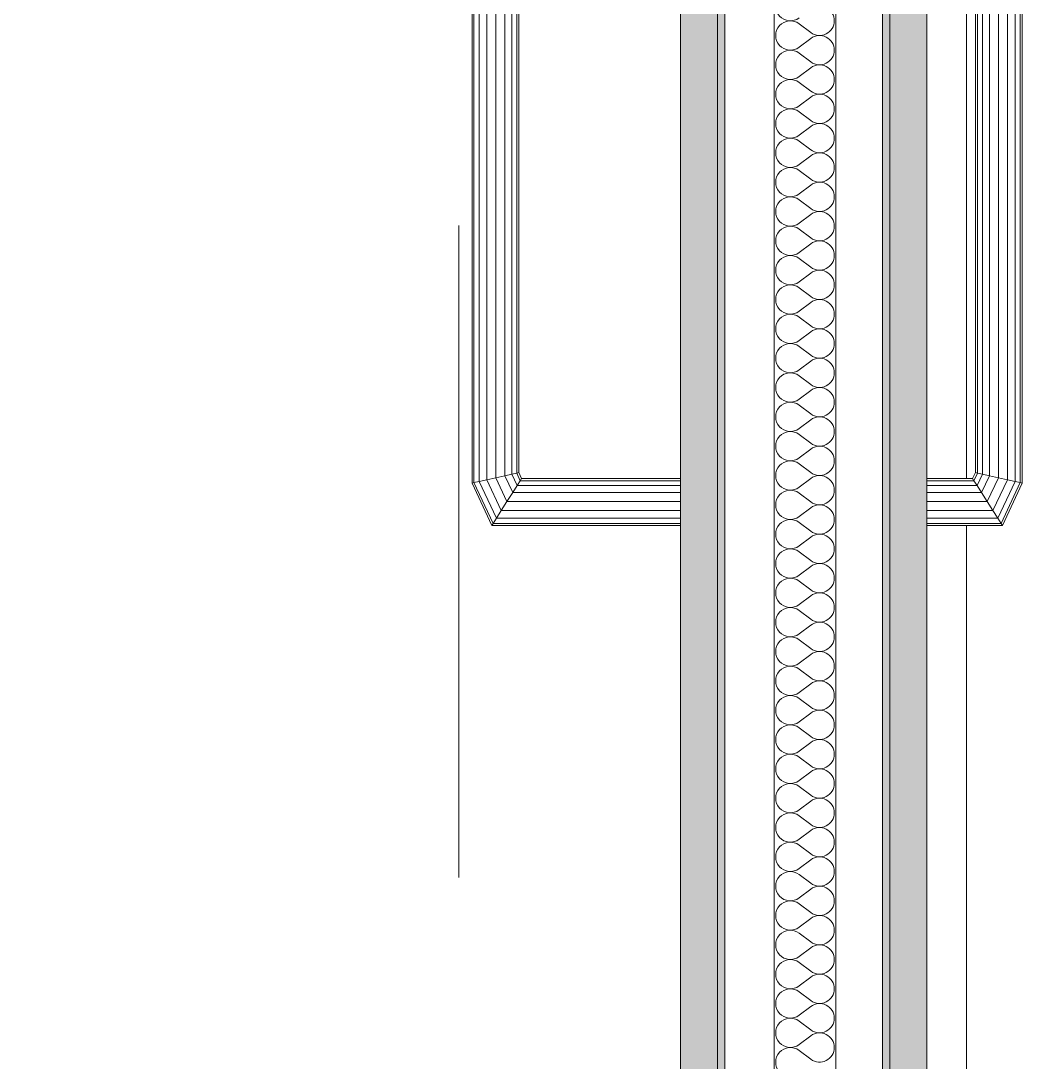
# Model space of a CAD drawing. Header units: millimetres. Extents: x -48147 to 1436659, y -488302 to 18123.
# Drawn here: x 1417157.6 to 1417564.1, y -474450.7 to -474028 of the extents above; entities that cross this region are included whole.
import ezdxf
from ezdxf.enums import TextEntityAlignment as Align

# ---------------------------------------------------------------- set-up
doc = ezdxf.new("R2010")
doc.units = ezdxf.units.MM
doc.header["$MEASUREMENT"] = 0
doc.linetypes.add('Double Dashed', pattern=[546.805537, 264.583325, -105.833328, 70.555556, -105.833328])
doc.linetypes.add('Wipeout_Contour', pattern=[1000, 0, -1000])
for name, color, linetype in [('New_A-15-MG_Structural_Grid_Phase_2', 7, 'Continuous'), ('New_A-25-M_Wall_Int', 7, 'Continuous'), ('New_ArchiCAD Doors', 7, 'Continuous')]:
    doc.layers.add(name, color=color, linetype=linetype)
for name, color, linetype, lineweight, true_color in [('New_A-15-MG_Structural_Grid_Phase_2_Pen_No__222', 7, 'Continuous', 13, 0x65af33), ('New_A-25-M_Wall_Int_Pen_No__107', 7, 'Continuous', 15, 0xa6a6a6), ('New_ArchiCAD Doors_Pen_No__63', 7, 'Continuous', 20, 0x606060)]:
    doc.layers.add(name, color=color, linetype=linetype, lineweight=lineweight, true_color=true_color)
for name, color, linetype, lineweight in [('New_A-25-M_Wall_Int_Pen_No__1', 7, 'Continuous', 13), ('New_ArchiCAD Doors_Pen_No__3', 7, 'Continuous', 18), ('New_ArchiCAD Doors_Pen_No__93', 8, 'Continuous', 13)]:
    doc.layers.add(name, color=color, linetype=linetype, lineweight=lineweight)
doc.styles.add('GENERATED_STYLE_2', font='')
doc.styles.get('GENERATED_STYLE_2').set_extended_font_data('Swis721 BT')

# ---------------------------------------------------------------- blocks, each defined once
blk = doc.blocks.new('Section Elem_195_2', base_point=(1424163.9, -483032.8))
at = {"color": 254, "linetype": 'Wipeout_Contour', "lineweight": 0, "ltscale": 50714756.42789823}
blk.add_wipeout([(1413335.43, -471907.8), (1417385.43, -471907.8), (1417385.43, -471932.8), (1413335.43, -471932.8), (1413335.43, -474014.8), (1413356.75, -474014.8), (1413356.75, -474032.8), (1413335.43, -474032.8), (1413335.43, -474932.8), (1417425.43, -474932.8), (1417425.43, -474232.8), (1417348.78, -474232.8), (1417340.76, -474215.61), (1417340.76, -473610.98), (1417348.78, -473593.8), (1417425.43, -473593.8), (1417425.43, -471639.4), (1413462.32, -471639.4), (1413462.32, -471627.6), (1417425.43, -471627.6), (1417425.43, -471344.6), (1413462.32, -471344.6), (1413462.32, -471332.8), (1413412.14, -471332.8), (1413412.14, -471347.8), (1413349.94, -471347.8), (1413342.73, -471350.78), (1413339.74, -471358), (1413339.74, -471765.6), (1413342.73, -471772.81), (1413349.94, -471775.8), (1413412.14, -471775.8), (1413412.14, -471790.8), (1413335.43, -471790.8)], dxfattribs=at).dxf.layer = 'New_A-25-M_Wall_Int'
at = {"color": 254, "linetype": 'Wipeout_Contour', "lineweight": 0, "ltscale": 8967072.065505432}
blk.add_wipeout([(1417360.88, -473612.79), (1417359.76, -473615.19), (1417359.76, -474211.4), (1417360.88, -474213.8), (1417425.43, -474213.8), (1417425.43, -473612.79)], dxfattribs=at).dxf.layer = 'New_A-25-M_Wall_Int'
blk = doc.blocks.new('Section Elem_339_2', base_point=(1424163.9, -483032.8))
at = {"color": 254, "linetype": 'Wipeout_Contour', "lineweight": 0, "ltscale": 5978621.79790638}
blk.add_wipeout([(1417525.43, -474213.8), (1417541.43, -474213.8), (1417541.43, -473612.79), (1417525.43, -473612.79)], dxfattribs=at).dxf.layer = 'New_ArchiCAD Doors'
at = {"color": 254, "linetype": 'Wipeout_Contour', "lineweight": 0, "ltscale": 5979423.845886244}
blk.add_wipeout([(1417525.43, -474857.8), (1417541.43, -474857.8), (1417541.43, -474232.8), (1417525.43, -474232.8)], dxfattribs=at).dxf.layer = 'New_ArchiCAD Doors'
at = {"layer": 'New_ArchiCAD Doors_Pen_No__63', "linetype": 'Continuous'}
for p, q in [((1417541.43, -474213.8), (1417541.43, -473612.79)), ((1417541.43, -474857.8), (1417541.43, -474232.8))]:
    blk.add_line(p, q, dxfattribs=at)
blk = doc.blocks.new('Section Elem_340_2', base_point=(1424163.9, -483032.8))
at = {"layer": 'New_ArchiCAD Doors_Pen_No__3', "linetype": 'Continuous'}
for p, q in [((1417425.33, -474101.34), (1417425.33, -474037.38)), ((1417425.33, -474205.27), (1417425.33, -474141.31)), ((1417425.33, -474309.2), (1417425.33, -474245.24)), ((1417425.33, -474413.13), (1417425.33, -474349.18))]:
    blk.add_line(p, q, dxfattribs=at)
at = {"color": 254, "linetype": 'Wipeout_Contour', "lineweight": 0, "ltscale": 5978470.910858087}
blk.add_wipeout([(1417359.07, -474216.64), (1417425.43, -474216.64), (1417425.43, -474214.66), (1417360.33, -474214.66)], dxfattribs=at).dxf.layer = 'New_ArchiCAD Doors'
at = {"color": 254, "linetype": 'Wipeout_Contour', "lineweight": 0, "ltscale": 5979012.394787455}
blk.add_wipeout([(1417544.52, -474214.66), (1417525.43, -474214.66), (1417525.43, -474216.64), (1417545.78, -474216.64)], dxfattribs=at).dxf.layer = 'New_ArchiCAD Doors'
at = {"color": 254, "linetype": 'Wipeout_Contour', "lineweight": 0, "ltscale": 5978471.675248877}
blk.add_wipeout([(1417350.63, -474229.89), (1417425.43, -474229.89), (1417425.43, -474226.77), (1417352.62, -474226.77)], dxfattribs=at).dxf.layer = 'New_ArchiCAD Doors'
at = {"color": 254, "linetype": 'Wipeout_Contour', "lineweight": 0, "ltscale": 5979043.816124907}
blk.add_wipeout([(1417525.43, -474229.89), (1417554.23, -474229.89), (1417552.24, -474226.77), (1417525.43, -474226.77)], dxfattribs=at).dxf.layer = 'New_ArchiCAD Doors'
at = {"color": 254, "linetype": 'Wipeout_Contour', "lineweight": 0, "ltscale": 5978471.942003876}
blk.add_wipeout([(1417425.43, -474232.01), (1417349.28, -474232.01), (1417348.78, -474232.8), (1417425.43, -474232.8)], dxfattribs=at).dxf.layer = 'New_ArchiCAD Doors'
at = {"color": 254, "linetype": 'Wipeout_Contour', "lineweight": 0, "ltscale": 5979053.851332575}
blk.add_wipeout([(1417525.43, -474232.8), (1417556.08, -474232.8), (1417555.57, -474232.01), (1417525.43, -474232.01)], dxfattribs=at).dxf.layer = 'New_ArchiCAD Doors'
at = {"color": 254, "linetype": 'Wipeout_Contour', "lineweight": 0, "ltscale": 5978471.842991229}
blk.add_wipeout([(1417350.63, -474229.89), (1417349.28, -474232.01), (1417425.43, -474232.01), (1417425.43, -474229.89)], dxfattribs=at).dxf.layer = 'New_ArchiCAD Doors'
at = {"color": 254, "linetype": 'Wipeout_Contour', "lineweight": 0, "ltscale": 5979050.278273035}
blk.add_wipeout([(1417525.43, -474232.01), (1417555.57, -474232.01), (1417554.23, -474229.89), (1417525.43, -474229.89)], dxfattribs=at).dxf.layer = 'New_ArchiCAD Doors'
at = {"color": 254, "linetype": 'Wipeout_Contour', "lineweight": 0, "ltscale": 5978304.683180006}
blk.add_wipeout([(1417343.67, -474214.97), (1417341.55, -474215.44), (1417349.28, -474232.01), (1417350.63, -474229.89)], dxfattribs=at).dxf.layer = 'New_ArchiCAD Doors'
at = {"color": 254, "linetype": 'Wipeout_Contour', "lineweight": 0, "ltscale": 5979110.120084664}
blk.add_wipeout([(1417561.18, -474214.97), (1417554.23, -474229.89), (1417555.57, -474232.01), (1417563.3, -474215.44)], dxfattribs=at).dxf.layer = 'New_ArchiCAD Doors'
at = {"color": 254, "linetype": 'Wipeout_Contour', "lineweight": 0, "ltscale": 5978301.365637512}
blk.add_wipeout([(1417348.78, -474232.8), (1417349.28, -474232.01), (1417341.55, -474215.44), (1417340.76, -474215.61)], dxfattribs=at).dxf.layer = 'New_ArchiCAD Doors'
at = {"color": 254, "linetype": 'Wipeout_Contour', "lineweight": 0, "ltscale": 5979115.729549229}
blk.add_wipeout([(1417556.08, -474232.8), (1417564.09, -474215.61), (1417563.3, -474215.44), (1417555.57, -474232.01)], dxfattribs=at).dxf.layer = 'New_ArchiCAD Doors'
at = {"color": 254, "linetype": 'Wipeout_Contour', "lineweight": 0, "ltscale": 5978471.464239608}
blk.add_wipeout([(1417425.43, -474226.77), (1417425.43, -474223.12), (1417354.94, -474223.12), (1417352.62, -474226.77)], dxfattribs=at).dxf.layer = 'New_ArchiCAD Doors'
at = {"color": 254, "linetype": 'Wipeout_Contour', "lineweight": 0, "ltscale": 5979035.449754009}
blk.add_wipeout([(1417549.91, -474223.12), (1417525.43, -474223.12), (1417525.43, -474226.77), (1417552.24, -474226.77)], dxfattribs=at).dxf.layer = 'New_ArchiCAD Doors'
at = {"layer": 'New_ArchiCAD Doors_Pen_No__93', "linetype": 'Continuous'}
for p, q in [((1417349.28, -474232.01), (1417348.78, -474232.8)), ((1417348.78, -474232.8), (1417425.43, -474232.8)), ((1417349.28, -474232.01), (1417425.43, -474232.01)), ((1417555.57, -474232.01), (1417525.43, -474232.01)), ((1417556.08, -474232.8), (1417525.43, -474232.8)), ((1417555.57, -474232.01), (1417556.08, -474232.8))]:
    blk.add_line(p, q, dxfattribs=at)
at = {"color": 254, "linetype": 'Wipeout_Contour', "lineweight": 0, "ltscale": 5978310.723326651}
blk.add_wipeout([(1417350.63, -474229.89), (1417352.62, -474226.77), (1417346.79, -474214.27), (1417343.67, -474214.97)], dxfattribs=at).dxf.layer = 'New_ArchiCAD Doors'
at = {"color": 254, "linetype": 'Wipeout_Contour', "lineweight": 0, "ltscale": 5979099.983713225}
blk.add_wipeout([(1417558.07, -474214.27), (1417552.24, -474226.77), (1417554.23, -474229.89), (1417561.18, -474214.97)], dxfattribs=at).dxf.layer = 'New_ArchiCAD Doors'
at = {"layer": 'New_ArchiCAD Doors_Pen_No__93', "linetype": 'Continuous'}
for p, q in [((1417350.63, -474229.89), (1417349.28, -474232.01)), ((1417350.63, -474229.89), (1417425.43, -474229.89)), ((1417554.23, -474229.89), (1417525.43, -474229.89)), ((1417554.23, -474229.89), (1417555.57, -474232.01))]:
    blk.add_line(p, q, dxfattribs=at)
at = {"color": 254, "linetype": 'Wipeout_Contour', "lineweight": 0, "ltscale": 5977897.92496952}
blk.add_wipeout([(1417343.67, -473611.63), (1417341.55, -473611.16), (1417341.55, -474215.44), (1417343.67, -474214.97)], dxfattribs=at).dxf.layer = 'New_ArchiCAD Doors'
at = {"color": 254, "linetype": 'Wipeout_Contour', "lineweight": 0, "ltscale": 5978731.112184874}
blk.add_wipeout([(1417563.3, -473611.16), (1417561.18, -473611.63), (1417561.18, -474214.97), (1417563.3, -474215.44)], dxfattribs=at).dxf.layer = 'New_ArchiCAD Doors'
at = {"color": 254, "linetype": 'Wipeout_Contour', "lineweight": 0, "ltscale": 5978318.554346104}
blk.add_wipeout([(1417352.62, -474226.77), (1417354.94, -474223.12), (1417350.44, -474213.47), (1417346.79, -474214.27)], dxfattribs=at).dxf.layer = 'New_ArchiCAD Doors'
at = {"color": 254, "linetype": 'Wipeout_Contour', "lineweight": 0, "ltscale": 5979086.869182504}
blk.add_wipeout([(1417549.91, -474223.12), (1417552.24, -474226.77), (1417558.07, -474214.27), (1417554.42, -474213.47)], dxfattribs=at).dxf.layer = 'New_ArchiCAD Doors'
at = {"layer": 'New_ArchiCAD Doors_Pen_No__93', "linetype": 'Continuous'}
for p, q in [((1417352.62, -474226.77), (1417350.63, -474229.89)), ((1417352.62, -474226.77), (1417425.43, -474226.77)), ((1417552.24, -474226.77), (1417525.43, -474226.77)), ((1417552.24, -474226.77), (1417554.23, -474229.89))]:
    blk.add_line(p, q, dxfattribs=at)
at = {"color": 254, "linetype": 'Wipeout_Contour', "lineweight": 0, "ltscale": 5977892.412732051}
blk.add_wipeout([(1417340.76, -474215.61), (1417341.55, -474215.44), (1417341.55, -473611.16), (1417340.76, -473610.98)], dxfattribs=at).dxf.layer = 'New_ArchiCAD Doors'
at = {"color": 254, "linetype": 'Wipeout_Contour', "lineweight": 0, "ltscale": 5978736.624982546}
blk.add_wipeout([(1417564.09, -474215.61), (1417564.09, -473610.98), (1417563.3, -473611.16), (1417563.3, -474215.44)], dxfattribs=at).dxf.layer = 'New_ArchiCAD Doors'
at = {"color": 254, "linetype": 'Wipeout_Contour', "lineweight": 0, "ltscale": 5978340.138228135}
blk.add_wipeout([(1417359.07, -474216.64), (1417360.33, -474214.66), (1417358.9, -474211.59), (1417356.92, -474212.03)], dxfattribs=at).dxf.layer = 'New_ArchiCAD Doors'
at = {"color": 254, "linetype": 'Wipeout_Contour', "lineweight": 0, "ltscale": 5979050.81236704}
blk.add_wipeout([(1417545.78, -474216.64), (1417547.94, -474212.03), (1417545.95, -474211.59), (1417544.52, -474214.66)], dxfattribs=at).dxf.layer = 'New_ArchiCAD Doors'
at = {"layer": 'New_ArchiCAD Doors_Pen_No__93', "linetype": 'Continuous'}
for p, q in [((1417340.76, -474215.61), (1417340.76, -473610.98)), ((1417341.55, -474215.44), (1417341.55, -473611.16)), ((1417563.3, -474215.44), (1417563.3, -473611.16)), ((1417564.09, -474215.61), (1417564.09, -473610.98)), ((1417341.55, -474215.44), (1417340.76, -474215.61)), ((1417563.3, -474215.44), (1417564.09, -474215.61))]:
    blk.add_line(p, q, dxfattribs=at)
at = {"color": 254, "linetype": 'Wipeout_Contour', "lineweight": 0, "ltscale": 5978326.975692661}
blk.add_wipeout([(1417354.94, -474223.12), (1417357.25, -474219.5), (1417354.06, -474212.66), (1417350.44, -474213.47)], dxfattribs=at).dxf.layer = 'New_ArchiCAD Doors'
at = {"color": 254, "linetype": 'Wipeout_Contour', "lineweight": 0, "ltscale": 5978470.834483905}
blk.add_wipeout([(1417425.43, -474214.66), (1417425.43, -474213.8), (1417360.88, -474213.8), (1417360.33, -474214.66)], dxfattribs=at).dxf.layer = 'New_ArchiCAD Doors'
at = {"color": 254, "linetype": 'Wipeout_Contour', "lineweight": 0, "ltscale": 5979008.842844257}
blk.add_wipeout([(1417543.97, -474213.8), (1417525.43, -474213.8), (1417525.43, -474214.66), (1417544.52, -474214.66)], dxfattribs=at).dxf.layer = 'New_ArchiCAD Doors'
at = {"color": 254, "linetype": 'Wipeout_Contour', "lineweight": 0, "ltscale": 5979072.776446972}
blk.add_wipeout([(1417547.61, -474219.5), (1417549.91, -474223.12), (1417554.42, -474213.47), (1417550.8, -474212.66)], dxfattribs=at).dxf.layer = 'New_ArchiCAD Doors'
at = {"color": 254, "linetype": 'Wipeout_Contour', "lineweight": 0, "ltscale": 5977920.69174818}
blk.add_wipeout([(1417346.79, -474214.27), (1417350.44, -474213.47), (1417350.44, -473613.13), (1417346.79, -473612.32)], dxfattribs=at).dxf.layer = 'New_ArchiCAD Doors'
at = {"color": 254, "linetype": 'Wipeout_Contour', "lineweight": 0, "ltscale": 5978708.343135097}
blk.add_wipeout([(1417558.07, -474214.27), (1417558.07, -473612.32), (1417554.42, -473613.13), (1417554.42, -474213.47)], dxfattribs=at).dxf.layer = 'New_ArchiCAD Doors'
at = {"color": 254, "linetype": 'Wipeout_Contour', "lineweight": 0, "ltscale": 5978343.53078222}
blk.add_wipeout([(1417360.88, -474213.8), (1417359.76, -474211.4), (1417358.9, -474211.59), (1417360.33, -474214.66)], dxfattribs=at).dxf.layer = 'New_ArchiCAD Doors'
at = {"color": 254, "linetype": 'Wipeout_Contour', "lineweight": 0, "ltscale": 5979045.279974103}
blk.add_wipeout([(1417543.97, -474213.8), (1417544.52, -474214.66), (1417545.95, -474211.59), (1417545.09, -474211.4)], dxfattribs=at).dxf.layer = 'New_ArchiCAD Doors'
at = {"color": 254, "linetype": 'Wipeout_Contour', "lineweight": 0, "ltscale": 5978471.242299707}
blk.add_wipeout([(1417425.43, -474223.12), (1417425.43, -474219.5), (1417357.25, -474219.5), (1417354.94, -474223.12)], dxfattribs=at).dxf.layer = 'New_ArchiCAD Doors'
at = {"color": 254, "linetype": 'Wipeout_Contour', "lineweight": 0, "ltscale": 5979026.451991856}
blk.add_wipeout([(1417547.61, -474219.5), (1417525.43, -474219.5), (1417525.43, -474223.12), (1417549.91, -474223.12)], dxfattribs=at).dxf.layer = 'New_ArchiCAD Doors'
at = {"layer": 'New_ArchiCAD Doors_Pen_No__93', "linetype": 'Continuous'}
for p, q in [((1417354.94, -474223.12), (1417352.62, -474226.77)), ((1417354.94, -474223.12), (1417425.43, -474223.12)), ((1417549.91, -474223.12), (1417525.43, -474223.12)), ((1417549.91, -474223.12), (1417552.24, -474226.77))]:
    blk.add_line(p, q, dxfattribs=at)
at = {"color": 254, "linetype": 'Wipeout_Contour', "lineweight": 0, "ltscale": 5977907.855240518}
blk.add_wipeout([(1417343.67, -473611.63), (1417343.67, -474214.97), (1417346.79, -474214.27), (1417346.79, -473612.32)], dxfattribs=at).dxf.layer = 'New_ArchiCAD Doors'
at = {"color": 254, "linetype": 'Wipeout_Contour', "lineweight": 0, "ltscale": 5978721.180922418}
blk.add_wipeout([(1417561.18, -473611.63), (1417558.07, -473612.32), (1417558.07, -474214.27), (1417561.18, -474214.97)], dxfattribs=at).dxf.layer = 'New_ArchiCAD Doors'
at = {"color": 254, "linetype": 'Wipeout_Contour', "lineweight": 0, "ltscale": 5977961.348977707}
blk.add_wipeout([(1417358.9, -474211.59), (1417359.76, -474211.4), (1417359.76, -473615.19), (1417358.9, -473615)], dxfattribs=at).dxf.layer = 'New_ArchiCAD Doors'
at = {"color": 254, "linetype": 'Wipeout_Contour', "lineweight": 0, "ltscale": 5978667.68191122}
blk.add_wipeout([(1417545.95, -474211.59), (1417545.95, -473615), (1417545.09, -473615.19), (1417545.09, -474211.4)], dxfattribs=at).dxf.layer = 'New_ArchiCAD Doors'
at = {"color": 254, "linetype": 'Wipeout_Contour', "lineweight": 0, "ltscale": 5978471.050823773}
blk.add_wipeout([(1417425.43, -474216.64), (1417359.07, -474216.64), (1417357.25, -474219.5), (1417425.43, -474219.5)], dxfattribs=at).dxf.layer = 'New_ArchiCAD Doors'
at = {"color": 254, "linetype": 'Wipeout_Contour', "lineweight": 0, "ltscale": 5979018.411611872}
blk.add_wipeout([(1417545.78, -474216.64), (1417525.43, -474216.64), (1417525.43, -474219.5), (1417547.61, -474219.5)], dxfattribs=at).dxf.layer = 'New_ArchiCAD Doors'
at = {"layer": 'New_ArchiCAD Doors_Pen_No__93', "linetype": 'Continuous'}
for p, q in [((1417343.67, -474214.97), (1417343.67, -473611.63)), ((1417561.18, -474214.97), (1417561.18, -473611.63)), ((1417346.79, -474214.27), (1417346.79, -473612.32)), ((1417558.07, -474214.27), (1417558.07, -473612.32)), ((1417340.76, -474215.61), (1417348.78, -474232.8)), ((1417343.67, -474214.97), (1417341.55, -474215.44)), ((1417346.79, -474214.27), (1417343.67, -474214.97)), ((1417564.09, -474215.61), (1417556.08, -474232.8)), ((1417558.07, -474214.27), (1417561.18, -474214.97)), ((1417561.18, -474214.97), (1417563.3, -474215.44))]:
    blk.add_line(p, q, dxfattribs=at)
at = {"color": 254, "linetype": 'Wipeout_Contour', "lineweight": 0, "ltscale": 5977955.958427088}
blk.add_wipeout([(1417356.92, -474212.03), (1417358.9, -474211.59), (1417358.9, -473615), (1417356.92, -473614.56)], dxfattribs=at).dxf.layer = 'New_ArchiCAD Doors'
at = {"color": 254, "linetype": 'Wipeout_Contour', "lineweight": 0, "ltscale": 5978673.072985862}
blk.add_wipeout([(1417547.94, -474212.03), (1417547.94, -473614.56), (1417545.95, -473615), (1417545.95, -474211.59)], dxfattribs=at).dxf.layer = 'New_ArchiCAD Doors'
at = {"color": 254, "linetype": 'Wipeout_Contour', "lineweight": 0, "ltscale": 5978334.503629928}
blk.add_wipeout([(1417357.25, -474219.5), (1417359.07, -474216.64), (1417356.92, -474212.03), (1417354.06, -474212.66)], dxfattribs=at).dxf.layer = 'New_ArchiCAD Doors'
at = {"color": 254, "linetype": 'Wipeout_Contour', "lineweight": 0, "ltscale": 5979060.205430403}
blk.add_wipeout([(1417547.61, -474219.5), (1417550.8, -474212.66), (1417547.94, -474212.03), (1417545.78, -474216.64)], dxfattribs=at).dxf.layer = 'New_ArchiCAD Doors'
at = {"layer": 'New_ArchiCAD Doors_Pen_No__93', "linetype": 'Continuous'}
for p, q in [((1417359.76, -474211.4), (1417359.76, -473615.19)), ((1417545.09, -474211.4), (1417545.09, -473615.19)), ((1417359.76, -474211.4), (1417360.88, -474213.8)), ((1417545.09, -474211.4), (1417543.97, -474213.8)), ((1417360.33, -474214.66), (1417359.07, -474216.64)), ((1417360.88, -474213.8), (1417360.33, -474214.66)), ((1417360.33, -474214.66), (1417425.43, -474214.66)), ((1417360.88, -474213.8), (1417425.43, -474213.8)), ((1417543.97, -474213.8), (1417525.43, -474213.8)), ((1417544.52, -474214.66), (1417525.43, -474214.66)), ((1417543.97, -474213.8), (1417544.52, -474214.66)), ((1417544.52, -474214.66), (1417545.78, -474216.64)), ((1417357.25, -474219.5), (1417354.94, -474223.12)), ((1417359.07, -474216.64), (1417357.25, -474219.5)), ((1417357.25, -474219.5), (1417425.43, -474219.5)), ((1417359.07, -474216.64), (1417425.43, -474216.64)), ((1417545.78, -474216.64), (1417525.43, -474216.64)), ((1417547.61, -474219.5), (1417525.43, -474219.5)), ((1417545.78, -474216.64), (1417547.61, -474219.5)), ((1417547.61, -474219.5), (1417549.91, -474223.12))]:
    blk.add_line(p, q, dxfattribs=at)
at = {"color": 254, "linetype": 'Wipeout_Contour', "lineweight": 0, "ltscale": 5977946.774428986}
blk.add_wipeout([(1417354.06, -474212.66), (1417356.92, -474212.03), (1417356.92, -473614.56), (1417354.06, -473613.93)], dxfattribs=at).dxf.layer = 'New_ArchiCAD Doors'
at = {"color": 254, "linetype": 'Wipeout_Contour', "lineweight": 0, "ltscale": 5978682.257881073}
blk.add_wipeout([(1417550.8, -474212.66), (1417550.8, -473613.93), (1417547.94, -473614.56), (1417547.94, -474212.03)], dxfattribs=at).dxf.layer = 'New_ArchiCAD Doors'
at = {"layer": 'New_ArchiCAD Doors_Pen_No__93', "linetype": 'Continuous'}
for p, q in [((1417356.92, -474212.03), (1417356.92, -473614.56)), ((1417358.9, -474211.59), (1417358.9, -473615)), ((1417545.95, -474211.59), (1417545.95, -473615)), ((1417547.94, -474212.03), (1417547.94, -473614.56)), ((1417358.9, -474211.59), (1417356.92, -474212.03)), ((1417356.92, -474212.03), (1417359.07, -474216.64)), ((1417359.76, -474211.4), (1417358.9, -474211.59)), ((1417358.9, -474211.59), (1417360.33, -474214.66)), ((1417545.95, -474211.59), (1417544.52, -474214.66)), ((1417545.09, -474211.4), (1417545.95, -474211.59)), ((1417547.94, -474212.03), (1417545.78, -474216.64)), ((1417545.95, -474211.59), (1417547.94, -474212.03))]:
    blk.add_line(p, q, dxfattribs=at)
at = {"color": 254, "linetype": 'Wipeout_Contour', "lineweight": 0, "ltscale": 5977934.480254441}
blk.add_wipeout([(1417350.44, -474213.47), (1417354.06, -474212.66), (1417354.06, -473613.93), (1417350.44, -473613.13)], dxfattribs=at).dxf.layer = 'New_ArchiCAD Doors'
at = {"color": 254, "linetype": 'Wipeout_Contour', "lineweight": 0, "ltscale": 5978694.553264665}
blk.add_wipeout([(1417554.42, -473613.13), (1417550.8, -473613.93), (1417550.8, -474212.66), (1417554.42, -474213.47)], dxfattribs=at).dxf.layer = 'New_ArchiCAD Doors'
at = {"layer": 'New_ArchiCAD Doors_Pen_No__93', "linetype": 'Continuous'}
for p, q in [((1417350.44, -473613.13), (1417350.44, -474213.47)), ((1417354.06, -473613.93), (1417354.06, -474212.66)), ((1417550.8, -473613.93), (1417550.8, -474212.66)), ((1417554.42, -473613.13), (1417554.42, -474213.47)), ((1417356.92, -474212.03), (1417354.06, -474212.66)), ((1417547.94, -474212.03), (1417550.8, -474212.66)), ((1417341.55, -474215.44), (1417349.28, -474232.01)), ((1417343.67, -474214.97), (1417350.63, -474229.89)), ((1417350.44, -474213.47), (1417346.79, -474214.27)), ((1417346.79, -474214.27), (1417352.62, -474226.77)), ((1417354.06, -474212.66), (1417350.44, -474213.47)), ((1417350.44, -474213.47), (1417354.94, -474223.12)), ((1417354.06, -474212.66), (1417357.25, -474219.5)), ((1417550.8, -474212.66), (1417547.61, -474219.5)), ((1417554.42, -474213.47), (1417549.91, -474223.12)), ((1417550.8, -474212.66), (1417554.42, -474213.47)), ((1417558.07, -474214.27), (1417552.24, -474226.77)), ((1417561.18, -474214.97), (1417554.23, -474229.89)), ((1417554.42, -474213.47), (1417558.07, -474214.27)), ((1417563.3, -474215.44), (1417555.57, -474232.01))]:
    blk.add_line(p, q, dxfattribs=at)
blk = doc.blocks.new('*X370', base_point=(1424163.9, -483032.8))
at = {"layer": 'New_A-25-M_Wall_Int_Pen_No__107', "linetype": 'Continuous'}
for p, q in [((1417473.55, -474029.23), (1417478.31, -474032.8)), ((1417473.55, -474038.75), (1417478.31, -474035.18)), ((1417473.55, -474041.13), (1417478.31, -474044.7)), ((1417473.55, -474050.65), (1417478.31, -474047.08)), ((1417473.55, -474053.04), (1417478.31, -474056.61)), ((1417473.55, -474062.56), (1417478.31, -474058.99)), ((1417473.55, -474064.94), (1417478.31, -474068.51)), ((1417473.55, -474074.46), (1417478.31, -474070.89)), ((1417473.55, -474076.84), (1417478.31, -474080.42)), ((1417473.55, -474086.37), (1417478.31, -474082.8)), ((1417473.55, -474088.75), (1417478.31, -474092.32)), ((1417473.55, -474098.27), (1417478.31, -474094.7)), ((1417473.55, -474100.65), (1417478.31, -474104.23)), ((1417473.55, -474110.18), (1417478.31, -474106.61)), ((1417473.55, -474112.56), (1417478.31, -474116.13)), ((1417473.55, -474122.08), (1417478.31, -474118.51)), ((1417473.55, -474124.46), (1417478.31, -474128.04)), ((1417473.55, -474133.99), (1417478.31, -474130.42)), ((1417473.55, -474136.37), (1417478.31, -474139.94)), ((1417473.55, -474145.89), (1417478.31, -474142.32)), ((1417473.55, -474148.27), (1417478.31, -474151.84)), ((1417473.55, -474157.8), (1417478.31, -474154.23)), ((1417473.55, -474160.18), (1417478.31, -474163.75)), ((1417473.55, -474169.7), (1417478.31, -474166.13)), ((1417473.55, -474172.08), (1417478.31, -474175.65)), ((1417473.55, -474181.61), (1417478.31, -474178.04)), ((1417473.55, -474183.99), (1417478.31, -474187.56)), ((1417473.55, -474193.51), (1417478.31, -474189.94)), ((1417473.55, -474195.89), (1417478.31, -474199.46)), ((1417473.55, -474205.42), (1417478.31, -474201.84)), ((1417473.55, -474207.8), (1417478.31, -474211.37)), ((1417473.55, -474217.32), (1417478.31, -474213.75)), ((1417473.55, -474219.7), (1417478.31, -474223.27)), ((1417473.55, -474229.23), (1417478.31, -474225.65)), ((1417473.55, -474231.61), (1417478.31, -474235.18)), ((1417473.55, -474241.13), (1417478.31, -474237.56)), ((1417473.55, -474243.51), (1417478.31, -474247.08)), ((1417473.55, -474253.04), (1417478.31, -474249.46)), ((1417473.55, -474255.42), (1417478.31, -474258.99)), ((1417473.55, -474264.94), (1417478.31, -474261.37)), ((1417473.55, -474267.32), (1417478.31, -474270.89)), ((1417473.55, -474276.84), (1417478.31, -474273.27)), ((1417473.55, -474279.23), (1417478.31, -474282.8)), ((1417473.55, -474288.75), (1417478.31, -474285.18)), ((1417473.55, -474291.13), (1417478.31, -474294.7)), ((1417473.55, -474300.65), (1417478.31, -474297.08)), ((1417473.55, -474303.04), (1417478.31, -474306.61)), ((1417473.55, -474312.56), (1417478.31, -474308.99)), ((1417473.55, -474314.94), (1417478.31, -474318.51)), ((1417473.55, -474324.46), (1417478.31, -474320.89)), ((1417473.55, -474326.84), (1417478.31, -474330.42)), ((1417473.55, -474336.37), (1417478.31, -474332.8)), ((1417473.55, -474338.75), (1417478.31, -474342.32)), ((1417473.55, -474348.27), (1417478.31, -474344.7)), ((1417473.55, -474350.65), (1417478.31, -474354.23)), ((1417473.55, -474360.18), (1417478.31, -474356.61)), ((1417473.55, -474362.56), (1417478.31, -474366.13)), ((1417473.55, -474372.08), (1417478.31, -474368.51)), ((1417473.55, -474374.46), (1417478.31, -474378.04)), ((1417473.55, -474383.99), (1417478.31, -474380.42)), ((1417473.55, -474386.37), (1417478.31, -474389.94)), ((1417473.55, -474395.89), (1417478.31, -474392.32)), ((1417473.55, -474398.27), (1417478.31, -474401.84)), ((1417473.55, -474407.8), (1417478.31, -474404.23)), ((1417473.55, -474410.18), (1417478.31, -474413.75)), ((1417473.55, -474419.7), (1417478.31, -474416.13)), ((1417473.55, -474422.08), (1417478.31, -474425.65)), ((1417473.55, -474431.61), (1417478.31, -474428.04)), ((1417473.55, -474433.99), (1417478.31, -474437.56)), ((1417473.55, -474443.51), (1417478.31, -474439.94)), ((1417473.55, -474445.89), (1417478.31, -474449.46))]:
    blk.add_line(p, q, dxfattribs=at)
for centre, start, end in [((1417469.98, -474022.08), 53.1301, 306.8699), ((1417481.88, -474028.04), 0, 126.8699), ((1417469.98, -474033.99), 53.1301, 306.8699), ((1417481.88, -474028.04), 233.1301, 0), ((1417481.88, -474039.94), 0, 126.8699), ((1417469.98, -474045.89), 53.1301, 306.8699), ((1417481.88, -474039.94), 233.1301, 0), ((1417481.88, -474051.84), 0, 126.8699), ((1417469.98, -474057.8), 53.1301, 306.8699), ((1417481.88, -474051.84), 233.1301, 0), ((1417481.88, -474063.75), 0, 126.8699), ((1417469.98, -474069.7), 53.1301, 306.8699), ((1417481.88, -474063.75), 233.1301, 0), ((1417481.88, -474075.65), 0, 126.8699), ((1417469.98, -474081.61), 53.1301, 306.8699), ((1417481.88, -474075.65), 233.1301, 0), ((1417481.88, -474087.56), 0, 126.8699), ((1417469.98, -474093.51), 53.1301, 306.8699), ((1417481.88, -474087.56), 233.1301, 0), ((1417481.88, -474099.46), 0, 126.8699), ((1417469.98, -474105.42), 53.1301, 306.8699), ((1417481.88, -474099.46), 233.1301, 0), ((1417481.88, -474111.37), 0, 126.8699), ((1417469.98, -474117.32), 53.1301, 306.8699), ((1417481.88, -474111.37), 233.1301, 0), ((1417481.88, -474123.27), 0, 126.8699), ((1417469.98, -474129.23), 53.1301, 306.8699), ((1417481.88, -474123.27), 233.1301, 0), ((1417481.88, -474135.18), 0, 126.8699), ((1417469.98, -474141.13), 53.1301, 306.8699), ((1417481.88, -474135.18), 233.1301, 0), ((1417481.88, -474147.08), 0, 126.8699), ((1417469.98, -474153.04), 53.1301, 306.8699), ((1417481.88, -474147.08), 233.1301, 0), ((1417481.88, -474158.99), 0, 126.8699), ((1417469.98, -474164.94), 53.1301, 306.8699), ((1417481.88, -474158.99), 233.1301, 0), ((1417481.88, -474170.89), 0, 126.8699), ((1417469.98, -474176.84), 53.1301, 306.8699), ((1417481.88, -474170.89), 233.1301, 0), ((1417481.88, -474182.8), 0, 126.8699), ((1417469.98, -474188.75), 53.1301, 306.8699), ((1417481.88, -474182.8), 233.1301, 0), ((1417481.88, -474194.7), 0, 126.8699), ((1417469.98, -474200.65), 53.1301, 306.8699), ((1417481.88, -474194.7), 233.1301, 0), ((1417481.88, -474206.61), 0, 126.8699), ((1417469.98, -474212.56), 53.1301, 306.8699), ((1417481.88, -474206.61), 233.1301, 0), ((1417481.88, -474218.51), 0, 126.8699), ((1417469.98, -474224.46), 53.1301, 306.8699), ((1417481.88, -474218.51), 233.1301, 0), ((1417481.88, -474230.42), 0, 126.8699), ((1417469.98, -474236.37), 53.1301, 306.8699), ((1417481.88, -474230.42), 233.1301, 0), ((1417481.88, -474242.32), 0, 126.8699), ((1417469.98, -474248.27), 53.1301, 306.8699), ((1417481.88, -474242.32), 233.1301, 0), ((1417481.88, -474254.23), 0, 126.8699), ((1417469.98, -474260.18), 53.1301, 306.8699), ((1417481.88, -474254.23), 233.1301, 0), ((1417481.88, -474266.13), 0, 126.8699), ((1417469.98, -474272.08), 53.1301, 306.8699), ((1417481.88, -474266.13), 233.1301, 0), ((1417481.88, -474278.04), 0, 126.8699), ((1417469.98, -474283.99), 53.1301, 306.8699), ((1417481.88, -474278.04), 233.1301, 0), ((1417481.88, -474289.94), 0, 126.8699), ((1417469.98, -474295.89), 53.1301, 306.8699), ((1417481.88, -474289.94), 233.1301, 0), ((1417481.88, -474301.84), 0, 126.8699), ((1417469.98, -474307.8), 53.1301, 306.8699), ((1417481.88, -474301.84), 233.1301, 0), ((1417481.88, -474313.75), 0, 126.8699), ((1417469.98, -474319.7), 53.1301, 306.8699), ((1417481.88, -474313.75), 233.1301, 0), ((1417481.88, -474325.65), 0, 126.8699), ((1417469.98, -474331.61), 53.1301, 306.8699), ((1417481.88, -474325.65), 233.1301, 0), ((1417481.88, -474337.56), 0, 126.8699), ((1417469.98, -474343.51), 53.1301, 306.8699), ((1417481.88, -474337.56), 233.1301, 0), ((1417481.88, -474349.46), 0, 126.8699), ((1417469.98, -474355.42), 53.1301, 306.8699), ((1417481.88, -474349.46), 233.1301, 0), ((1417481.88, -474361.37), 0, 126.8699), ((1417469.98, -474367.32), 53.1301, 306.8699), ((1417481.88, -474361.37), 233.1301, 0), ((1417481.88, -474373.27), 0, 126.8699), ((1417469.98, -474379.23), 53.1301, 306.8699), ((1417481.88, -474373.27), 233.1301, 0), ((1417481.88, -474385.18), 0, 126.8699), ((1417469.98, -474391.13), 53.1301, 306.8699), ((1417481.88, -474385.18), 233.1301, 0), ((1417481.88, -474397.08), 0, 126.8699), ((1417469.98, -474403.04), 53.1301, 306.8699), ((1417481.88, -474397.08), 233.1301, 0), ((1417481.88, -474408.99), 0, 126.8699), ((1417469.98, -474414.94), 53.1301, 306.8699), ((1417481.88, -474408.99), 233.1301, 0), ((1417481.88, -474420.89), 0, 126.8699), ((1417469.98, -474426.84), 53.1301, 306.8699), ((1417481.88, -474420.89), 233.1301, 0), ((1417481.88, -474432.8), 0, 126.8699), ((1417469.98, -474438.75), 53.1301, 306.8699), ((1417481.88, -474432.8), 233.1301, 0), ((1417481.88, -474444.7), 0, 126.8699), ((1417469.98, -474450.65), 53.1301, 306.8699), ((1417481.88, -474444.7), 233.1301, 0)]:
    blk.add_arc(centre, 5.95, start, end, dxfattribs=at)
blk = doc.blocks.new('Section Elem_341_2', base_point=(1424163.9, -483032.8))
at = {"layer": 'New_A-25-M_Wall_Int_Pen_No__107', "linetype": 'Continuous'}
for points in [[(1417425.43, -471087.8), (1417425.43, -474932.8), (1417440.43, -474932.8), (1417440.43, -471087.8)], [(1417510.43, -474932.8), (1417525.43, -474932.8), (1417525.43, -472332.8), (1417510.43, -472332.8)]]:
    blk.add_hatch(color=256, dxfattribs=at).paths.add_polyline_path(points)
at = {"layer": 'New_A-25-M_Wall_Int_Pen_No__107', "linetype": 'Continuous', "lineweight": 0, "true_color": 0x535353}
blk.add_hatch(color=251, dxfattribs=at).paths.add_polyline_path([(1417440.43, -474932.8), (1417443.43, -474932.8), (1417443.43, -471087.8), (1417440.43, -471087.8)])
at = {"layer": 'New_A-25-M_Wall_Int_Pen_No__1', "linetype": 'Continuous'}
for p, q in [((1417440.43, -471087.8), (1417440.43, -474932.8)), ((1417425.43, -471182.8), (1417425.43, -474932.8)), ((1417510.43, -472332.8), (1417510.43, -474932.8)), ((1417525.43, -472332.8), (1417525.43, -474932.8))]:
    blk.add_line(p, q, dxfattribs=at)
at = {"color": 254, "linetype": 'Wipeout_Contour', "lineweight": 0, "ltscale": 5977178.312665245}
blk.add_wipeout([(1417443.43, -474932.8), (1417463.43, -474932.8), (1417463.43, -471087.8), (1417443.43, -471087.8)], dxfattribs=at).dxf.layer = 'New_A-25-M_Wall_Int'
at = {"layer": 'New_A-25-M_Wall_Int_Pen_No__1', "linetype": 'Continuous'}
blk.add_line((1417443.43, -471087.8), (1417443.43, -474932.8), dxfattribs=at)
at = {"color": 254, "linetype": 'Wipeout_Contour', "lineweight": 0, "ltscale": 5977263.68468339}
blk.add_wipeout([(1417463.43, -474932.8), (1417488.43, -474932.8), (1417488.43, -471087.8), (1417463.43, -471087.8)], dxfattribs=at).dxf.layer = 'New_A-25-M_Wall_Int'
at = {"layer": 'New_A-25-M_Wall_Int_Pen_No__1', "linetype": 'Continuous'}
blk.add_line((1417463.43, -471087.8), (1417463.43, -474932.8), dxfattribs=at)
at = {"layer": 'New_A-25-M_Wall_Int'}
blk.add_blockref('*X370', (1424163.9, -483032.8), dxfattribs=at)
at = {"color": 254, "linetype": 'Wipeout_Contour', "lineweight": 0, "ltscale": 5977347.159658451}
blk.add_wipeout([(1417488.43, -474932.8), (1417507.43, -474932.8), (1417507.43, -471087.8), (1417488.43, -471087.8)], dxfattribs=at).dxf.layer = 'New_A-25-M_Wall_Int'
at = {"layer": 'New_A-25-M_Wall_Int_Pen_No__107', "linetype": 'Continuous', "lineweight": 0, "true_color": 0x535353}
blk.add_hatch(color=251, dxfattribs=at).paths.add_polyline_path([(1417507.43, -474932.8), (1417510.43, -474932.8), (1417510.43, -472332.8), (1417510.43, -472307.8), (1417510.43, -471087.8), (1417507.43, -471087.8)])
at = {"layer": 'New_A-25-M_Wall_Int_Pen_No__1', "linetype": 'Continuous'}
for p, q in [((1417488.43, -471087.8), (1417488.43, -474932.8)), ((1417507.43, -471087.8), (1417507.43, -474932.8))]:
    blk.add_line(p, q, dxfattribs=at)
blk = doc.blocks.new('Standard grid marker[2]_2', base_point=(1417335.43, -461628.17))
at = {"layer": 'New_A-15-MG_Structural_Grid_Phase_2_Pen_No__222', "linetype": 'Double Dashed'}
blk.add_line((1417335.43, -462628.17), (1417335.43, -486032.8), dxfattribs=at)
at = {"layer": 'New_A-15-MG_Structural_Grid_Phase_2_Pen_No__222', "style": 'GENERATED_STYLE_2'}
for tag, p in [('AC_MarkerText_1_0', (1417335.43, -461359.75)), ('AC_MarkerText_1_1', (1417335.43, -487264.38))]:
    blk.add_attdef(tag, text='', height=175, rotation=360, dxfattribs=at).set_placement(p, align=Align.MIDDLE_CENTER)

msp = doc.modelspace()

# ---------------------------------------------------------------- block references
at = {"layer": 'New_A-25-M_Wall_Int'}
msp.add_blockref('Section Elem_195_2', (1424163.9, -483032.8), dxfattribs=at)
at = {"layer": 'New_ArchiCAD Doors'}
msp.add_blockref('Section Elem_339_2', (1424163.9, -483032.8), dxfattribs=at)

# ---------------------------------------------------------------- next in the draw order: block references
msp.add_blockref('Section Elem_340_2', (1424163.9, -483032.8), dxfattribs=at)

# ---------------------------------------------------------------- next in the draw order: block references
at = {"layer": 'New_A-25-M_Wall_Int'}
msp.add_blockref('Section Elem_341_2', (1424163.9, -483032.8), dxfattribs=at)

# ---------------------------------------------------------------- next in the draw order: block references
at = {"layer": 'New_A-15-MG_Structural_Grid_Phase_2', "color": 8, "linetype": 'Continuous', "lineweight": 15}
msp.add_blockref('Standard grid marker[2]_2', (1417335.43, -461628.17), dxfattribs=at)

doc.saveas('drawing.dxf')
